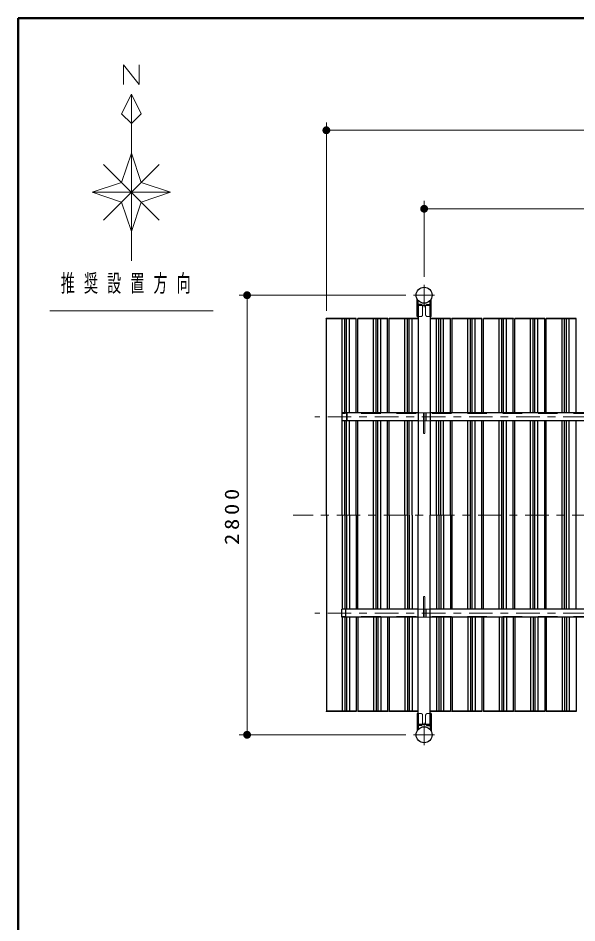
# Model space of a CAD drawing. Units: millimetres on the paper, with parts at other scales. Extents: x -385 to 0, y 0 to 267.
# Drawn here: x -385 to -313.8, y 151.7 to 267 of the extents above; entities that cross this region are included whole.
import ezdxf

# ---------------------------------------------------------------- set-up
doc = ezdxf.new("R2010")
doc.units = ezdxf.units.MM
doc.linetypes.add('USER1', pattern=[4.5, 2.5, -2])
doc.linetypes.add('USER2', pattern=[6, 3, -1, 1, -1])
doc.layers.add('LY_1', color=4, linetype='Continuous', lineweight=25)
doc.layers.add('LY_4', color=7, linetype='Continuous', lineweight=13)
doc.styles.add('ＭＳ ゴシック', font='')
doc.styles.get('ＭＳ ゴシック').set_extended_font_data('MS Gothic')

# ---------------------------------------------------------------- blocks, each defined once
blk = doc.blocks.new('filled_dot')
at = {"color": 0, "linetype": 'Continuous', "lineweight": -2, "const_width": 1.25}
blk.add_lwpolyline([(-0.625, 0, 1), (0.625, 0, 1)], format="xyb", close=True, dxfattribs=at)

msp = doc.modelspace()

# ---------------------------------------------------------------- linework, layer by layer
at = {"layer": 'LY_1', "color": 7, "lineweight": 13}
for p, q in [((-371.574, 261.061), (-369.574, 258.561)), ((-371.574, 258.561), (-371.574, 261.061)), ((-369.574, 258.561), (-369.574, 261.061)), ((-370.574, 257.311), (-371.824, 254.811)), ((-369.324, 254.811), (-370.574, 257.311)), ((-370.574, 236.061), (-370.574, 257.311)), ((-371.824, 254.811), (-370.574, 253.561)), ((-370.574, 253.561), (-369.324, 254.811)), ((-345.747, 229.695), (-345.747, 253.711)), ((-345.747, 252.711), (-217.947, 252.711)), ((-371.824, 246.061), (-370.574, 249.811)), ((-370.574, 249.811), (-369.324, 246.061)), ((-367.039, 241.275), (-374.11, 248.346)), ((-367.039, 248.346), (-374.11, 241.275)), ((-375.574, 244.811), (-371.824, 246.061)), ((-369.324, 246.061), (-365.574, 244.811)), ((-371.824, 243.561), (-375.574, 244.811)), ((-375.574, 244.811), (-365.574, 244.811)), ((-365.574, 244.811), (-369.324, 243.561)), ((-370.574, 239.811), (-371.824, 243.561)), ((-369.324, 243.561), (-370.574, 239.811)), ((-333.297, 234.032), (-333.297, 243.711)), ((-333.297, 242.711), (-281.297, 242.711)), ((-335.634, 231.695), (-356.847, 231.695)), ((-355.847, 175.695), (-355.847, 231.695)), ((-380.974, 229.698), (-360.174, 229.698)), ((-335.634, 175.695), (-356.847, 175.695))]:
    msp.add_line(p, q, dxfattribs=at)
at = {"layer": 'LY_1', "color": 2, "linetype": 'USER2', "lineweight": 13}
for p, q in [((-333.297, 230.158), (-333.297, 233.032)), ((-331.96, 231.695), (-334.634, 231.695)), ((-216.578, 216.195), (-347.22, 216.195)), ((-215.432, 203.695), (-349.956, 203.695)), ((-216.578, 191.195), (-347.22, 191.195)), ((-333.297, 177.232), (-333.297, 174.358)), ((-331.96, 175.695), (-334.634, 175.695))]:
    msp.add_line(p, q, dxfattribs=at)
at = {"layer": 'LY_1'}
for p, q in [((-334.187, 228.995), (-334.187, 231.205)), ((-334.187, 231.032), (-334.067, 231.032)), ((-334.067, 228.995), (-334.067, 231.032)), ((-332.527, 228.995), (-332.527, 231.032)), ((-332.407, 231.032), (-332.527, 231.032)), ((-332.407, 228.995), (-332.407, 231.205)), ((-333.687, 230.495), (-334.067, 230.495)), ((-332.907, 230.495), (-332.527, 230.495)), ((-334.187, 228.995), (-334.067, 228.995)), ((-332.407, 228.995), (-332.527, 228.995)), ((-334.187, 178.395), (-334.187, 176.185)), ((-334.187, 178.395), (-334.067, 178.395)), ((-334.067, 178.395), (-334.067, 176.358)), ((-332.527, 178.395), (-332.527, 176.358)), ((-332.407, 178.395), (-332.527, 178.395)), ((-332.407, 178.395), (-332.407, 176.185)), ((-333.687, 176.895), (-334.067, 176.895)), ((-332.907, 176.895), (-332.527, 176.895)), ((-334.187, 176.358), (-334.067, 176.358)), ((-332.407, 176.358), (-332.527, 176.358))]:
    msp.add_line(p, q, dxfattribs=at)
at = {"layer": 'LY_1', "linetype": 'USER1', "lineweight": 13}
for p, q in [((-334.187, 230.495), (-334.067, 230.495)), ((-333.487, 229.195), (-333.487, 230.295)), ((-333.107, 229.195), (-333.107, 230.295)), ((-332.407, 230.495), (-332.527, 230.495)), ((-333.687, 228.995), (-334.067, 228.995)), ((-332.907, 228.995), (-332.527, 228.995)), ((-333.687, 178.395), (-334.067, 178.395)), ((-333.487, 178.195), (-333.487, 177.095)), ((-333.107, 178.195), (-333.107, 177.095)), ((-332.907, 178.395), (-332.527, 178.395)), ((-334.187, 176.895), (-334.067, 176.895)), ((-332.407, 176.895), (-332.527, 176.895))]:
    msp.add_line(p, q, dxfattribs=at)
at = {"layer": 'LY_1', "color": 70}
for p, q in [((-332.547, 230.395), (-334.047, 230.395)), ((-334.047, 230.395), (-334.047, 203.695)), ((-332.547, 230.395), (-332.547, 203.695)), ((-334.047, 176.995), (-334.047, 203.695)), ((-332.547, 176.995), (-332.547, 203.695)), ((-332.547, 176.995), (-334.047, 176.995))]:
    msp.add_line(p, q, dxfattribs=at)
at = {"layer": 'LY_1', "color": 131}
for p, q in [((-345.757, 228.695), (-345.757, 228.727)), ((-341.937, 228.727), (-345.757, 228.727)), ((-341.937, 228.695), (-345.757, 228.695)), ((-345.747, 203.695), (-345.747, 228.695)), ((-343.739, 216.695), (-343.739, 228.695)), ((-343.407, 216.695), (-343.407, 228.695)), ((-343.187, 216.695), (-343.187, 228.695)), ((-342.82, 216.695), (-342.82, 228.695)), ((-341.947, 216.695), (-341.947, 228.695)), ((-341.937, 228.695), (-341.937, 228.727)), ((-337.937, 228.727), (-341.757, 228.727)), ((-341.757, 228.695), (-341.757, 228.727)), ((-337.937, 228.695), (-341.757, 228.695)), ((-341.747, 216.695), (-341.747, 228.695)), ((-339.739, 216.695), (-339.739, 228.695)), ((-339.407, 216.695), (-339.407, 228.695)), ((-339.187, 216.695), (-339.187, 228.695)), ((-338.82, 216.695), (-338.82, 228.695)), ((-337.947, 216.695), (-337.947, 228.695)), ((-337.937, 228.695), (-337.937, 228.727)), ((-337.757, 228.695), (-337.757, 228.727)), ((-334.047, 228.727), (-337.757, 228.727)), ((-334.047, 228.695), (-337.757, 228.695)), ((-337.747, 216.695), (-337.747, 228.695)), ((-335.739, 216.695), (-335.739, 228.695)), ((-335.407, 216.695), (-335.407, 228.695)), ((-335.187, 216.695), (-335.187, 228.695)), ((-334.82, 216.695), (-334.82, 228.695)), ((-329.937, 228.727), (-332.547, 228.727)), ((-329.937, 228.695), (-332.547, 228.695)), ((-331.739, 216.695), (-331.739, 228.695)), ((-331.407, 216.695), (-331.407, 228.695)), ((-331.187, 216.695), (-331.187, 228.695)), ((-330.82, 216.695), (-330.82, 228.695)), ((-329.947, 216.695), (-329.947, 228.695)), ((-329.937, 228.695), (-329.937, 228.727)), ((-325.937, 228.727), (-329.757, 228.727)), ((-329.757, 228.695), (-329.757, 228.727)), ((-325.937, 228.695), (-329.757, 228.695)), ((-329.747, 216.695), (-329.747, 228.695)), ((-327.739, 216.695), (-327.739, 228.695)), ((-327.407, 216.695), (-327.407, 228.695)), ((-327.187, 216.695), (-327.187, 228.695)), ((-326.82, 216.695), (-326.82, 228.695)), ((-325.947, 216.695), (-325.947, 228.695)), ((-325.937, 228.695), (-325.937, 228.727)), ((-321.937, 228.727), (-325.757, 228.727)), ((-325.757, 228.695), (-325.757, 228.727)), ((-321.937, 228.695), (-325.757, 228.695)), ((-325.747, 216.695), (-325.747, 228.695)), ((-323.739, 216.695), (-323.739, 228.695)), ((-323.407, 216.695), (-323.407, 228.695)), ((-323.187, 216.695), (-323.187, 228.695)), ((-322.82, 216.695), (-322.82, 228.695)), ((-321.947, 216.695), (-321.947, 228.695)), ((-321.937, 228.695), (-321.937, 228.727)), ((-317.937, 228.727), (-321.757, 228.727)), ((-321.757, 228.695), (-321.757, 228.727)), ((-317.937, 228.695), (-321.757, 228.695)), ((-321.747, 216.695), (-321.747, 228.695)), ((-319.739, 216.695), (-319.739, 228.695)), ((-319.407, 216.695), (-319.407, 228.695)), ((-319.187, 216.695), (-319.187, 228.695)), ((-318.82, 216.695), (-318.82, 228.695)), ((-317.947, 216.695), (-317.947, 228.695)), ((-317.937, 228.695), (-317.937, 228.727)), ((-313.937, 228.727), (-317.757, 228.727)), ((-317.757, 228.695), (-317.757, 228.727)), ((-313.937, 228.695), (-317.757, 228.695)), ((-317.747, 216.695), (-317.747, 228.695)), ((-315.739, 216.695), (-315.739, 228.695)), ((-315.407, 216.695), (-315.407, 228.695)), ((-315.187, 216.695), (-315.187, 228.695)), ((-314.82, 216.695), (-314.82, 228.695)), ((-313.947, 216.695), (-313.947, 228.695)), ((-313.937, 228.695), (-313.937, 228.727)), ((-343.739, 203.695), (-343.739, 215.695)), ((-343.407, 203.695), (-343.407, 215.695)), ((-343.187, 203.695), (-343.187, 215.695)), ((-342.82, 203.695), (-342.82, 215.695)), ((-341.947, 203.695), (-341.947, 215.695)), ((-341.747, 191.695), (-341.747, 215.695)), ((-339.739, 191.695), (-339.739, 215.695)), ((-339.407, 191.695), (-339.407, 215.695)), ((-339.187, 191.695), (-339.187, 215.695)), ((-338.82, 191.695), (-338.82, 215.695)), ((-337.947, 191.695), (-337.947, 215.695)), ((-337.747, 203.695), (-337.747, 215.695)), ((-335.739, 203.695), (-335.739, 215.695)), ((-335.407, 203.695), (-335.407, 215.695)), ((-335.187, 203.695), (-335.187, 215.695)), ((-334.82, 203.695), (-334.82, 215.695)), ((-331.739, 203.695), (-331.739, 215.695)), ((-331.407, 203.695), (-331.407, 215.695)), ((-331.187, 203.695), (-331.187, 215.695)), ((-330.82, 203.695), (-330.82, 215.695)), ((-329.947, 203.695), (-329.947, 215.695)), ((-329.747, 191.695), (-329.747, 215.695)), ((-327.739, 191.695), (-327.739, 215.695)), ((-327.407, 191.695), (-327.407, 215.695)), ((-327.187, 191.695), (-327.187, 215.695)), ((-326.82, 191.695), (-326.82, 215.695)), ((-325.947, 191.695), (-325.947, 215.695)), ((-325.747, 191.695), (-325.747, 215.695)), ((-323.739, 191.695), (-323.739, 215.695)), ((-323.407, 191.695), (-323.407, 215.695)), ((-323.187, 191.695), (-323.187, 215.695)), ((-322.82, 191.695), (-322.82, 215.695)), ((-321.947, 191.695), (-321.947, 215.695)), ((-321.747, 191.695), (-321.747, 215.695)), ((-319.739, 191.695), (-319.739, 215.695)), ((-319.407, 191.695), (-319.407, 215.695)), ((-319.187, 191.695), (-319.187, 215.695)), ((-318.82, 191.695), (-318.82, 215.695)), ((-317.947, 191.695), (-317.947, 215.695)), ((-317.747, 191.695), (-317.747, 215.695)), ((-315.739, 191.695), (-315.739, 215.695)), ((-315.407, 191.695), (-315.407, 215.695)), ((-315.187, 191.695), (-315.187, 215.695)), ((-314.82, 191.695), (-314.82, 215.695)), ((-313.947, 191.695), (-313.947, 215.695)), ((-345.747, 203.695), (-345.747, 178.695)), ((-343.739, 203.695), (-343.739, 191.695)), ((-343.407, 203.695), (-343.407, 191.695)), ((-343.187, 203.695), (-343.187, 191.695)), ((-342.82, 203.695), (-342.82, 191.695)), ((-341.947, 203.695), (-341.947, 191.695)), ((-337.747, 203.695), (-337.747, 191.695)), ((-335.739, 203.695), (-335.739, 191.695)), ((-335.407, 203.695), (-335.407, 191.695)), ((-335.187, 203.695), (-335.187, 191.695)), ((-334.82, 203.695), (-334.82, 191.695)), ((-331.739, 203.695), (-331.739, 191.695)), ((-331.407, 203.695), (-331.407, 191.695)), ((-331.187, 203.695), (-331.187, 191.695)), ((-330.82, 203.695), (-330.82, 191.695)), ((-329.947, 203.695), (-329.947, 191.695)), ((-343.739, 190.695), (-343.739, 178.695)), ((-343.407, 190.695), (-343.407, 178.695)), ((-343.187, 190.695), (-343.187, 178.695)), ((-342.82, 190.695), (-342.82, 178.695)), ((-341.947, 190.695), (-341.947, 178.695)), ((-341.747, 190.695), (-341.747, 178.695)), ((-339.739, 190.695), (-339.739, 178.695)), ((-339.407, 190.695), (-339.407, 178.695)), ((-339.187, 190.695), (-339.187, 178.695)), ((-338.82, 190.695), (-338.82, 178.695)), ((-337.947, 190.695), (-337.947, 178.695)), ((-337.747, 190.695), (-337.747, 178.695)), ((-335.739, 190.695), (-335.739, 178.695)), ((-335.407, 190.695), (-335.407, 178.695)), ((-335.187, 190.695), (-335.187, 178.695)), ((-334.82, 190.695), (-334.82, 178.695)), ((-331.739, 190.695), (-331.739, 178.695)), ((-331.407, 190.695), (-331.407, 178.695)), ((-331.187, 190.695), (-331.187, 178.695)), ((-330.82, 190.695), (-330.82, 178.695)), ((-329.947, 190.695), (-329.947, 178.695)), ((-329.747, 190.695), (-329.747, 178.695)), ((-327.739, 190.695), (-327.739, 178.695)), ((-327.407, 190.695), (-327.407, 178.695)), ((-327.187, 190.695), (-327.187, 178.695)), ((-326.82, 190.695), (-326.82, 178.695)), ((-325.947, 190.695), (-325.947, 178.695)), ((-325.747, 190.695), (-325.747, 178.695)), ((-323.739, 190.695), (-323.739, 178.695)), ((-323.407, 190.695), (-323.407, 178.695)), ((-323.187, 190.695), (-323.187, 178.695)), ((-322.82, 190.695), (-322.82, 178.695)), ((-321.947, 190.695), (-321.947, 178.695)), ((-321.747, 190.695), (-321.747, 178.695)), ((-319.739, 190.695), (-319.739, 178.695)), ((-319.407, 190.695), (-319.407, 178.695)), ((-319.187, 190.695), (-319.187, 178.695)), ((-318.82, 190.695), (-318.82, 178.695)), ((-317.947, 190.695), (-317.947, 178.695)), ((-317.747, 190.695), (-317.747, 178.695)), ((-315.739, 190.695), (-315.739, 178.695)), ((-315.407, 190.695), (-315.407, 178.695)), ((-315.187, 190.695), (-315.187, 178.695)), ((-314.82, 190.695), (-314.82, 178.695)), ((-313.947, 190.695), (-313.947, 178.695)), ((-341.937, 178.695), (-345.757, 178.695)), ((-345.757, 178.695), (-345.757, 178.663)), ((-341.937, 178.695), (-341.937, 178.663)), ((-341.757, 178.695), (-341.757, 178.663)), ((-337.937, 178.695), (-341.757, 178.695)), ((-337.937, 178.695), (-337.937, 178.663)), ((-334.047, 178.695), (-337.757, 178.695)), ((-337.757, 178.695), (-337.757, 178.663)), ((-329.937, 178.695), (-332.547, 178.695)), ((-329.937, 178.695), (-329.937, 178.663)), ((-329.757, 178.695), (-329.757, 178.663)), ((-325.937, 178.695), (-329.757, 178.695)), ((-325.937, 178.695), (-325.937, 178.663)), ((-325.757, 178.695), (-325.757, 178.663)), ((-321.937, 178.695), (-325.757, 178.695)), ((-321.937, 178.695), (-321.937, 178.663)), ((-321.757, 178.695), (-321.757, 178.663)), ((-317.937, 178.695), (-321.757, 178.695)), ((-317.937, 178.695), (-317.937, 178.663)), ((-317.757, 178.695), (-317.757, 178.663)), ((-313.937, 178.695), (-317.757, 178.695)), ((-313.937, 178.695), (-313.937, 178.663)), ((-341.937, 178.663), (-345.757, 178.663)), ((-337.937, 178.663), (-341.757, 178.663)), ((-334.047, 178.663), (-337.757, 178.663)), ((-329.937, 178.663), (-332.547, 178.663)), ((-325.937, 178.663), (-329.757, 178.663)), ((-321.937, 178.663), (-325.757, 178.663)), ((-317.937, 178.663), (-321.757, 178.663)), ((-313.937, 178.663), (-317.757, 178.663))]:
    msp.add_line(p, q, dxfattribs=at)
at = {"layer": 'LY_1', "color": 190}
for p, q in [((-343.797, 216.695), (-343.797, 215.695)), ((-334.047, 216.695), (-343.797, 216.695)), ((-334.047, 215.695), (-343.797, 215.695)), ((-343.142, 216.695), (-343.142, 215.695)), ((-307.297, 216.695), (-332.547, 216.695)), ((-307.297, 215.695), (-332.547, 215.695)), ((-334.047, 191.695), (-343.797, 191.695)), ((-343.797, 190.695), (-343.797, 191.695)), ((-343.261, 190.695), (-343.261, 191.695)), ((-307.297, 191.695), (-332.547, 191.695)), ((-334.047, 190.695), (-343.797, 190.695)), ((-307.297, 190.695), (-332.547, 190.695))]:
    msp.add_line(p, q, dxfattribs=at)
at = {"layer": 'LY_1', "color": 190, "linetype": 'USER1', "lineweight": 13}
for p, q in [((-307.297, 216.631), (-343.797, 216.631)), ((-343.76, 216.631), (-343.76, 215.695)), ((-343.179, 216.631), (-343.179, 215.695)), ((-332.547, 216.695), (-334.047, 216.695)), ((-332.547, 215.695), (-334.047, 215.695)), ((-333.027, 216.631), (-333.027, 215.695)), ((-343.76, 190.759), (-343.76, 191.695)), ((-343.298, 190.759), (-343.298, 191.695)), ((-332.547, 191.695), (-334.047, 191.695)), ((-333.027, 190.759), (-333.027, 191.695)), ((-307.297, 190.759), (-343.797, 190.759)), ((-332.547, 190.695), (-334.047, 190.695))]:
    msp.add_line(p, q, dxfattribs=at)
at = {"layer": 'LY_1', "color": 70, "linetype": 'USER1', "lineweight": 13}
for p, q in [((-333.387, 216.631), (-333.387, 214.095)), ((-333.207, 216.631), (-333.207, 214.095)), ((-333.207, 214.095), (-333.387, 214.095)), ((-333.387, 190.759), (-333.387, 193.295)), ((-333.207, 193.295), (-333.387, 193.295)), ((-333.207, 190.759), (-333.207, 193.295))]:
    msp.add_line(p, q, dxfattribs=at)
at = {"layer": 'LY_1'}
for centre in [(-333.297, 231.695), (-333.297, 175.695)]:
    msp.add_circle(centre, 1.016, dxfattribs=at)
for centre, start, end in [((-333.687, 230.295), 30, 90), ((-332.907, 230.295), 90, 150), ((-333.687, 177.095), 270, 330), ((-332.907, 177.095), 210, 270)]:
    msp.add_arc(centre, 0.2, start, end, dxfattribs=at)
at = {"layer": 'LY_1', "linetype": 'USER1', "lineweight": 13}
for centre, start, end in [((-333.687, 230.295), 0, 30), ((-332.907, 230.295), 150, 180), ((-333.687, 229.195), 270, 0), ((-332.907, 229.195), 180, 270), ((-333.687, 178.195), 0, 90), ((-332.907, 178.195), 90, 180), ((-333.687, 177.095), 330, 0), ((-332.907, 177.095), 180, 210)]:
    msp.add_arc(centre, 0.2, start, end, dxfattribs=at)
at = {"layer": 'LY_4', "lineweight": 50}
for p, q in [((-385, 267), (-385, 0)), ((0, 267), (-385, 267))]:
    msp.add_line(p, q, dxfattribs=at)

# ---------------------------------------------------------------- block references
at = {"layer": 'LY_1', "color": 7, "lineweight": 13, "xscale": 0.4, "yscale": 0.4}
for p in [(-345.747, 252.711), (-333.297, 242.711)]:
    msp.add_blockref('filled_dot', p, dxfattribs=at)
for p, rotation in [((-355.847, 231.695), 270), ((-355.847, 175.695), 90)]:
    msp.add_blockref('filled_dot', p, dxfattribs=dict(at, rotation=rotation))

# ---------------------------------------------------------------- texts
at = {"layer": 'LY_1', "color": 7, "insert": (-379.574, 233.098), "char_height": 2.199, "attachment_point": 4, "style": 'ＭＳ ゴシック'}
msp.add_mtext('\\T1.64;\\W0.6;推奨設置方向', dxfattribs=at)
at = {"layer": 'LY_1', "color": 7, "insert": (-356.847, 203.695), "char_height": 1.833, "attachment_point": 8, "rotation": 90, "style": 'ＭＳ ゴシック'}
msp.add_mtext('\\T1.33;\\W1.15;2800', dxfattribs=at)

doc.saveas('drawing.dxf')
